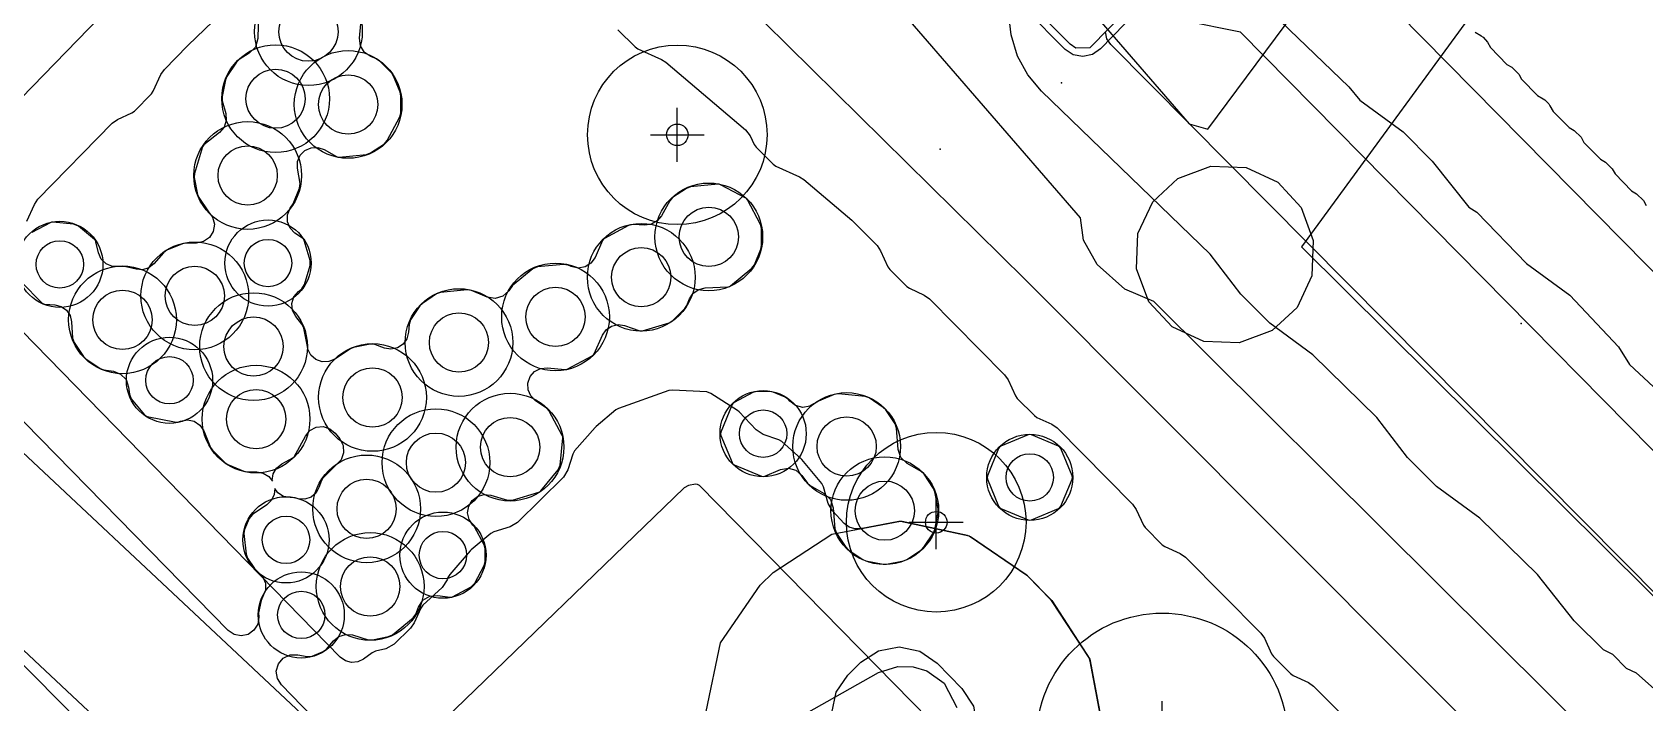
# Model space of a CAD drawing. Header units: metres. Extents: x -2677 to -840, y 169 to 1487.
# Drawn here: x -2201.28 to -2156.37, y 846.57 to 865.25 of the extents above; entities that cross this region are included whole.
import ezdxf

# ---------------------------------------------------------------- set-up
doc = ezdxf.new("R2010")
doc.units = ezdxf.units.M
for name, color, linetype in [('AI_GREENING_ALLOWED_ZONE', 4, 'Continuous'), ('AI_GREENING_EXCLUSIONS', 1, 'Continuous'), ('AI_GREENING_LAWN', 82, 'Continuous'), ('AI_GREENING_REJECTED', 6, 'Continuous'), ('AI_GREENING_SHRUBS', 92, 'Continuous'), ('AI_GREENING_TREES', 3, 'Continuous')]:
    doc.layers.add(name, color=color, linetype=linetype)

# ---------------------------------------------------------------- blocks, each defined once
blk = doc.blocks.new('AI_TREE')
for p, q in [((0, -0.3), (0, 0.3)), ((-0.3, 0), (0.3, 0))]:
    blk.add_line(p, q)
for radius in [1, 0.12]:
    blk.add_circle((0, 0), radius)
blk = doc.blocks.new('AI_SHRUB')
for radius in [1, 0.55]:
    blk.add_circle((0, 0), radius)

msp = doc.modelspace()

# ---------------------------------------------------------------- linework, layer by layer
at = {"layer": 'AI_GREENING_ALLOWED_ZONE'}
for points in [[(-2201.433, 859.989), (-2201.223, 860.452), (-2201.126, 860.595), (-2199.06, 862.716), (-2198.909, 862.822), (-2198.512, 863.004), (-2198.439, 863.054), (-2197.963, 863.531), (-2197.912, 863.604), (-2197.702, 864.067), (-2197.605, 864.21), (-2196.961, 864.871), (-2196.95, 864.882), (-2195.542, 866.24)], [(-2184.971, 865.314), (-2184.493, 864.837), (-2184.419, 864.785), (-2183.759, 864.492), (-2183.638, 864.416), (-2181.418, 862.53), (-2181.29, 862.362), (-2181.174, 862.117), (-2181.125, 862.047), (-2180.648, 861.57), (-2180.573, 861.518), (-2179.913, 861.225), (-2179.792, 861.149), (-2178.46, 860.017), (-2178.428, 859.988), (-2177.754, 859.306), (-2177.655, 859.162), (-2177.453, 858.717), (-2177.402, 858.644), (-2176.926, 858.167), (-2176.853, 858.117), (-2176.438, 857.928), (-2176.29, 857.824), (-2174.201, 855.711), (-2174.101, 855.566), (-2173.899, 855.122), (-2173.849, 855.049), (-2173.372, 854.572), (-2173.3, 854.522), (-2172.884, 854.333), (-2172.736, 854.229), (-2170.635, 852.104), (-2170.535, 851.959), (-2170.337, 851.523), (-2170.287, 851.451), (-2169.81, 850.974), (-2169.737, 850.924), (-2169.313, 850.73), (-2169.166, 850.628), (-2167.063, 848.516), (-2166.962, 848.371), (-2166.764, 847.935), (-2166.714, 847.863), (-2166.237, 847.386), (-2166.165, 847.335), (-2165.74, 847.142), (-2165.593, 847.04), (-2163.49, 844.928)], [(-2171.472, 845.915), (-2171.814, 847.736), (-2171.85, 847.825), (-2172.875, 849.397), (-2172.906, 849.436), (-2173.565, 850.109), (-2173.602, 850.14), (-2175.15, 851.199), (-2175.238, 851.237), (-2177.051, 851.619), (-2177.148, 851.62), (-2178.211, 851.42), (-2178.377, 851.417), (-2178.535, 851.469), (-2178.667, 851.569), (-2178.999, 851.921), (-2179.116, 852.126), (-2179.249, 852.588), (-2179.296, 852.677), (-2179.846, 853.348), (-2179.874, 853.376), (-2180.406, 853.848), (-2180.489, 853.897), (-2180.923, 854.047), (-2181.124, 854.177), (-2181.597, 854.679), (-2181.643, 854.718), (-2182.381, 855.19), (-2182.499, 855.229), (-2183.454, 855.283), (-2183.551, 855.269), (-2184.953, 854.772), (-2185.03, 854.728), (-2185.579, 854.268), (-2185.607, 854.241), (-2186.177, 853.587), (-2186.226, 853.499), (-2186.365, 853.064), (-2186.49, 852.86), (-2187.767, 851.599), (-2187.969, 851.478), (-2188.43, 851.333), (-2188.514, 851.286), (-2189.06, 850.83), (-2189.088, 850.802), (-2189.658, 850.148), (-2189.707, 850.061), (-2189.727, 849.997), (-2189.866, 849.781), (-2190.402, 849.289), (-2190.46, 849.21), (-2190.647, 848.8), (-2190.751, 848.652), (-2191.201, 848.206), (-2191.438, 848.075), (-2191.726, 848.007), (-2191.814, 847.967), (-2192.058, 847.792), (-2192.058, 847.792), (-2192.217, 847.715), (-2192.393, 847.699), (-2192.564, 847.745), (-2192.708, 847.848), (-2202.686, 858.065)]]:
    msp.add_lwpolyline(points, dxfattribs=at)
at = {"layer": 'AI_GREENING_EXCLUSIONS'}
for points in [[(-2172.518, 864.771), (-2174.687, 866.97), (-2174.743, 867.237), (-2174.692, 867.506), (-2174.542, 867.735), (-2169.715, 872.633), (-2169.487, 872.788), (-2169.218, 872.842), (-2168.948, 872.788), (-2168.72, 872.635), (-2166.621, 870.445), (-2166.568, 870.18), (-2166.619, 869.915), (-2166.766, 869.689), (-2171.526, 864.784), (-2171.751, 864.629), (-2172.019, 864.572), (-2172.288, 864.622), (-2172.518, 864.771)], [(-2174.399, 867.595), (-2169.41, 872.603), (-2169.217, 872.642), (-2168.862, 872.494), (-2166.806, 870.368), (-2166.768, 870.179), (-2166.909, 869.828), (-2171.83, 864.812), (-2172.214, 864.808), (-2172.378, 864.914), (-2174.503, 867.048), (-2174.507, 867.431), (-2174.399, 867.595)], [(-2165.643, 858.466), (-2166.053, 857.584), (-2166.752, 856.937), (-2167.669, 856.596), (-2168.655, 856.635), (-2169.536, 857.044), (-2170.183, 857.743), (-2170.525, 858.66), (-2170.486, 859.647), (-2170.076, 860.528), (-2169.377, 861.175), (-2168.46, 861.517), (-2167.474, 861.477), (-2166.593, 861.068), (-2165.945, 860.369), (-2165.604, 859.452), (-2165.643, 858.466)], [(-2182.114, 848.243), (-2181.014, 849.849), (-2180.651, 850.204), (-2179.017, 851.269), (-2177.099, 851.629), (-2175.19, 851.227), (-2173.582, 850.126), (-2172.888, 849.418), (-2171.823, 847.784), (-2171.463, 845.866), (-2171.865, 843.957), (-2172.966, 842.349), (-2173.333, 841.99), (-2174.97, 840.924), (-2176.888, 840.566), (-2178.796, 840.97), (-2180.402, 842.07), (-2181.096, 842.782), (-2182.16, 844.417), (-2182.518, 846.335), (-2182.114, 848.243)], [(-2178.897, 846.865), (-2178.567, 847.346), (-2178.204, 847.701), (-2177.714, 848.021), (-2177.138, 848.129), (-2176.566, 848.008), (-2176.083, 847.678), (-2175.391, 846.971), (-2175.071, 846.481), (-2174.963, 845.905), (-2175.084, 845.333), (-2175.414, 844.85), (-2175.779, 844.493), (-2176.27, 844.173), (-2176.845, 844.066), (-2177.418, 844.187), (-2177.9, 844.518), (-2178.591, 845.226), (-2178.91, 845.715), (-2179.018, 846.292), (-2178.897, 846.865)]]:
    msp.add_lwpolyline(points, close=True, dxfattribs=at)
for points in [[(-2174.502, 868.987), (-2169.058, 862.694), (-2168.54, 862.551), (-2163.185, 869.762)], [(-2169.336, 868.28), (-2164.616, 863.726), (-2164.307, 863.352), (-2163.102, 862.47), (-2162.292, 861.66), (-2161.27, 860.378), (-2161.05, 860.234), (-2159.663, 858.803), (-2158.459, 857.922), (-2157.106, 856.487), (-2156.795, 855.997), (-2155.329, 854.629)], [(-2122.355, 824.518), (-2128.898, 831.191), (-2129.363, 831.589), (-2129.717, 831.52), (-2130.291, 831.636), (-2130.777, 831.962), (-2132.754, 833.951), (-2133.078, 834.438), (-2133.191, 835.013), (-2133.119, 835.366), (-2133.512, 835.829), (-2147.594, 849.937), (-2147.957, 850.229), (-2148.656, 850.037), (-2149.229, 850.155), (-2149.713, 850.484), (-2151.636, 852.434), (-2151.958, 852.923), (-2152.068, 853.497), (-2151.871, 854.187), (-2152.146, 854.536), (-2166.021, 868.607)], [(-2160.3, 866.986), (-2165.93, 859.275), (-2151.46, 844.915), (-2150.85, 844.796), (-2150.199, 844.365), (-2149.576, 843.512), (-2149.377, 842.848), (-2137.183, 830.747), (-2137.823, 832.975), (-2144.299, 839.476), (-2144.731, 840.126), (-2144.882, 840.891), (-2144.728, 841.656), (-2144.294, 842.304), (-2143.644, 842.737), (-2142.878, 842.888), (-2142.113, 842.734), (-2141.465, 842.299), (-2134.626, 835.433), (-2134.12, 834.574), (-2132.011, 827.227), (-2131.587, 826.606), (-2131.428, 825.731), (-2126.033, 820.377)], [(-2125.541, 813.558), (-2128.348, 816.344), (-2128.859, 816.443), (-2129.509, 816.874), (-2132.824, 820.164), (-2133.316, 820.569), (-2133.483, 820.817), (-2136.744, 824.054), (-2137.18, 824.701), (-2137.284, 825.212), (-2152.156, 839.97), (-2152.897, 840.195), (-2153.72, 840.818), (-2154.156, 841.465), (-2154.28, 842.079), (-2170.049, 857.748), (-2170.85, 858.097), (-2171.623, 858.78), (-2172.008, 859.458), (-2172.086, 860.08), (-2177.487, 866.323)], [(-2156.112, 846.96), (-2156.605, 847.4), (-2156.875, 847.527), (-2157.263, 847.916), (-2157.523, 848.045), (-2158.334, 848.855), (-2159.361, 850.143), (-2160.969, 851.718), (-2162.167, 852.593), (-2162.977, 853.403), (-2163.831, 854.518), (-2165.612, 856.266), (-2166.81, 857.142), (-2167.62, 857.952), (-2168.474, 859.066), (-2173.175, 863.605), (-2173.557, 864.059), (-2173.84, 864.582), (-2174.022, 865.171), (-2174.081, 865.727)], [(-2124.841, 822.054), (-2131.01, 828.279), (-2131.639, 828.406), (-2133.259, 829.494), (-2135.236, 831.483), (-2136.315, 833.108), (-2136.439, 833.737), (-2136.869, 834.238), (-2149.191, 846.582), (-2149.322, 846.669), (-2150.591, 846.931), (-2152.205, 848.026), (-2154.128, 849.976), (-2155.201, 851.606), (-2155.506, 852.959), (-2167.633, 865.246), (-2169.201, 865.565)], [(-2208.899, 860.428), (-2189.294, 842.048)], [(-2208.899, 860.428), (-2189.294, 842.048)], [(-2190.575, 759.23), (-2190.489, 759.409), (-2189.844, 759.969), (-2169.189, 780.851), (-2168.866, 781.47), (-2168.359, 782.063), (-2168.034, 782.228), (-2167.61, 782.662), (-2167.597, 783.266), (-2167.706, 783.612), (-2167.638, 784.39), (-2167.259, 785.392), (-2167.11, 814.689), (-2167.739, 815.126), (-2168.27, 815.831), (-2187.864, 835.129), (-2188.644, 835.686), (-2188.923, 836.171), (-2189.916, 837.149), (-2190.943, 838.111), (-2191.323, 838.324), (-2191.753, 838.871), (-2211.614, 857.49)], [(-2190.575, 759.23), (-2190.489, 759.409), (-2189.844, 759.969), (-2169.189, 780.851), (-2168.866, 781.47), (-2168.359, 782.063), (-2168.034, 782.228), (-2167.61, 782.662), (-2167.597, 783.266), (-2167.706, 783.612), (-2167.638, 784.39), (-2167.259, 785.392), (-2167.11, 814.689), (-2167.739, 815.126), (-2168.27, 815.831), (-2187.864, 835.129), (-2188.644, 835.686), (-2188.923, 836.171), (-2189.916, 837.149), (-2190.943, 838.111), (-2191.323, 838.324), (-2191.753, 838.871), (-2211.614, 857.49)], [(-2184.73, 843.452), (-2177.713, 847.413), (-2177.172, 847.587), (-2176.75, 847.579), (-2176.363, 847.46), (-2175.889, 847.116), (-2175.531, 846.442)]]:
    msp.add_lwpolyline(points, dxfattribs=at)
at = {"layer": 'AI_GREENING_LAWN'}
for points in [[(-2186.82, 871.378), (-2173.636, 858.369), (-2173.633, 858.366), (-2133.965, 818.606)], [(-2204.426, 860.508), (-2194.383, 870.851)], [(-2194.979, 865.796), (-2195.004, 865.069), (-2195.07, 864.836), (-2195.239, 864.662), (-2195.522, 864.485), (-2195.597, 864.413), (-2195.865, 864.012), (-2195.902, 863.922), (-2195.995, 863.454), (-2195.991, 863.34), (-2195.893, 862.981), (-2195.879, 862.787), (-2195.94, 862.602), (-2196.067, 862.455), (-2196.501, 862.115), (-2196.527, 862.088), (-2196.543, 862.055), (-2196.766, 861.317), (-2196.772, 861.198), (-2196.68, 860.732), (-2196.643, 860.643), (-2196.379, 860.249), (-2196.262, 860.097), (-2196.211, 859.902), (-2196.242, 859.703), (-2196.348, 859.532), (-2196.513, 859.417), (-2196.71, 859.377), (-2197.001, 859.377), (-2197.096, 859.358), (-2197.537, 859.175), (-2197.629, 859.109), (-2197.894, 858.802), (-2198.037, 858.689), (-2198.211, 858.633), (-2198.393, 858.645), (-2198.717, 858.725), (-2198.825, 858.728), (-2198.855, 858.722), (-2199.047, 858.722), (-2199.224, 858.794), (-2199.362, 858.927), (-2199.439, 859.102), (-2199.509, 859.41), (-2199.524, 859.446), (-2199.55, 859.476), (-2200, 859.845), (-2200.131, 859.899), (-2200.714, 859.957), (-2200.749, 859.955), (-2200.783, 859.943), (-2201.299, 859.667)], [(-2193.198, 845.899), (-2194.346, 847.07), (-2194.458, 847.248), (-2194.488, 847.456), (-2194.429, 847.658), (-2194.292, 847.818), (-2194.102, 847.907), (-2193.891, 847.911), (-2193.631, 847.859), (-2193.49, 847.873), (-2193.182, 848), (-2193.086, 848.071), (-2192.897, 848.301), (-2192.747, 848.424), (-2192.562, 848.48), (-2192.368, 848.462), (-2191.93, 848.331), (-2191.812, 848.326), (-2191.358, 848.416), (-2191.25, 848.467), (-2190.677, 848.938), (-2190.602, 849.044), (-2190.53, 849.24), (-2190.407, 849.429), (-2190.213, 849.545), (-2189.988, 849.564), (-2189.65, 849.514), (-2189.612, 849.515), (-2189.576, 849.527), (-2189.062, 849.802), (-2188.961, 849.902), (-2188.697, 850.397), (-2188.668, 850.513), (-2188.668, 850.858), (-2188.697, 850.974), (-2188.962, 851.47), (-2189.015, 851.523), (-2189.119, 851.679), (-2189.158, 851.862), (-2189.128, 852.047), (-2189.031, 852.207), (-2188.882, 852.321), (-2188.702, 852.372), (-2188.516, 852.353), (-2188.047, 852.214), (-2187.906, 852.214), (-2187.178, 852.435), (-2187.146, 852.45), (-2187.119, 852.474), (-2186.637, 853.061), (-2186.583, 853.193), (-2186.509, 853.949), (-2186.51, 853.984), (-2186.522, 854.018), (-2186.886, 854.699), (-2186.967, 854.788), (-2187.263, 854.986), (-2187.397, 855.118), (-2187.473, 855.29), (-2187.48, 855.478), (-2187.416, 855.656), (-2187.292, 855.797), (-2187.124, 855.882), (-2186.936, 855.899), (-2186.453, 855.851), (-2186.418, 855.853), (-2186.384, 855.865), (-2185.685, 856.239), (-2185.654, 856.263), (-2185.632, 856.296), (-2185.404, 856.811), (-2185.299, 856.962), (-2185.147, 857.066), (-2184.968, 857.107), (-2184.786, 857.081), (-2184.359, 856.936), (-2184.322, 856.93), (-2184.285, 856.935), (-2183.548, 857.159), (-2183.445, 857.22), (-2183.109, 857.556), (-2183.056, 857.636), (-2182.978, 857.823), (-2182.875, 857.978), (-2182.722, 858.086), (-2182.541, 858.129), (-2181.906, 858.16), (-2181.868, 858.168), (-2181.835, 858.187), (-2181.24, 858.675), (-2181.169, 858.771), (-2180.988, 859.209), (-2180.969, 859.304), (-2180.969, 859.779), (-2180.998, 859.895), (-2181.362, 860.576), (-2181.383, 860.604), (-2181.412, 860.626), (-2182.115, 861.001), (-2182.148, 861.013), (-2182.184, 861.015), (-2182.953, 860.939), (-2183.065, 860.899), (-2183.45, 860.642), (-2183.53, 860.554), (-2183.755, 860.136), (-2183.874, 859.991), (-2184.037, 859.9), (-2184.222, 859.874), (-2184.546, 859.892), (-2184.675, 859.863), (-2185.346, 859.504), (-2185.378, 859.48), (-2185.4, 859.447), (-2185.608, 858.977), (-2185.722, 858.816), (-2185.888, 858.712), (-2186.082, 858.68), (-2186.273, 858.725), (-2186.356, 858.763), (-2186.483, 858.784), (-2187.209, 858.712), (-2187.341, 858.658), (-2187.904, 858.196), (-2188.009, 858.046), (-2188.175, 857.896), (-2188.389, 857.834), (-2188.61, 857.871), (-2189.05, 858.054), (-2189.168, 858.071), (-2189.912, 857.998), (-2190.025, 857.958), (-2190.419, 857.694), (-2190.487, 857.626), (-2190.748, 857.236), (-2190.789, 857.113), (-2190.802, 856.892), (-2190.847, 856.712), (-2190.955, 856.56), (-2191.111, 856.459), (-2191.293, 856.421), (-2191.476, 856.453), (-2191.742, 856.552), (-2191.876, 856.563), (-2192.333, 856.472), (-2192.422, 856.435), (-2192.854, 856.147), (-2193.025, 856.075), (-2193.21, 856.069), (-2193.385, 856.132), (-2193.525, 856.254), (-2193.61, 856.419), (-2193.618, 856.493), (-2193.62, 856.493), (-2193.722, 857.008), (-2193.772, 857.114), (-2193.944, 857.328), (-2194.034, 857.5), (-2194.052, 857.692), (-2193.995, 857.878), (-2193.872, 858.027), (-2193.777, 858.105), (-2193.699, 858.223), (-2193.54, 858.748), (-2193.54, 858.89), (-2193.708, 859.445), (-2193.726, 859.481), (-2193.756, 859.51), (-2193.967, 859.651), (-2194.105, 859.79), (-2194.179, 859.971), (-2194.178, 860.167), (-2194.102, 860.347), (-2194.017, 860.472), (-2193.84, 860.901), (-2193.825, 861.035), (-2193.896, 861.463), (-2193.892, 861.649), (-2193.82, 861.821), (-2193.69, 861.955), (-2193.52, 862.031), (-2193.333, 862.04), (-2193.157, 861.98), (-2192.812, 861.785), (-2192.777, 861.772), (-2192.74, 861.77), (-2191.973, 861.845), (-2191.86, 861.886), (-2191.476, 862.142), (-2191.396, 862.231), (-2191.044, 862.89), (-2191.015, 863.006), (-2191.015, 863.481), (-2191.033, 863.575), (-2191.22, 864.025), (-2191.273, 864.105), (-2191.617, 864.449), (-2191.698, 864.503), (-2191.858, 864.569), (-2192.031, 864.688), (-2192.141, 864.868), (-2192.166, 865.078), (-2192.128, 865.482)], [(-2155.905, 849.441), (-2171.244, 864.907), (-2171.351, 865.067), (-2171.389, 865.256)], [(-2161.094, 865.248), (-2160.938, 865.153), (-2160.941, 865.148), (-2160.874, 865.112), (-2160.752, 864.967), (-2160.671, 864.822), (-2160.208, 864.353), (-2160.069, 864.272), (-2159.881, 864.081), (-2159.803, 863.941), (-2159.358, 863.488), (-2159.202, 863.393), (-2159.203, 863.391), (-2159.153, 863.366), (-2159.039, 863.25), (-2159.014, 863.2), (-2159.012, 863.201), (-2158.919, 863.043), (-2158.472, 862.592), (-2158.333, 862.512), (-2158.145, 862.321), (-2158.067, 862.181), (-2157.604, 861.712), (-2157.465, 861.632), (-2157.277, 861.441), (-2157.199, 861.301), (-2156.736, 860.832), (-2156.597, 860.751), (-2156.409, 860.56), (-2156.331, 860.42)], [(-2201.595, 858.294), (-2201.008, 857.707), (-2200.972, 857.682), (-2200.93, 857.672), (-2200.655, 857.655), (-2200.48, 857.612), (-2200.332, 857.509), (-2200.23, 857.36), (-2200.187, 857.185), (-2200.16, 856.731), (-2200.119, 856.609), (-2199.859, 856.219), (-2199.79, 856.151), (-2199.391, 855.884), (-2199.289, 855.845), (-2199.026, 855.807), (-2198.822, 855.729), (-2198.671, 855.573), (-2198.601, 855.367), (-2198.579, 855.168), (-2198.525, 855.04), (-2198.156, 854.591), (-2198.125, 854.564), (-2198.087, 854.549), (-2197.275, 854.388), (-2197.23, 854.387), (-2197.154, 854.418), (-2196.964, 854.453), (-2196.775, 854.414), (-2196.614, 854.306), (-2196.507, 854.145), (-2196.317, 853.686), (-2196.264, 853.606), (-2195.92, 853.262), (-2195.839, 853.208), (-2195.389, 853.022), (-2195.295, 853.003), (-2195.028, 853.003), (-2194.85, 852.97), (-2194.695, 852.876), (-2194.597, 852.75), (-2194.6, 852.76), (-2194.575, 852.946), (-2194.483, 853.111), (-2194.336, 853.229), (-2194.023, 853.396), (-2193.985, 853.425), (-2193.676, 854.002), (-2193.553, 854.153), (-2193.381, 854.245), (-2193.186, 854.264), (-2193, 854.207), (-2192.849, 854.083), (-2192.72, 853.926), (-2192.625, 853.742), (-2192.612, 853.536), (-2192.684, 853.341), (-2192.829, 853.193), (-2192.839, 853.186), (-2193.183, 852.842), (-2193.188, 852.83), (-2193.236, 852.75), (-2193.289, 852.586), (-2193.377, 852.424), (-2193.518, 852.304), (-2193.692, 852.244), (-2193.876, 852.251), (-2194.038, 852.288), (-2194.101, 852.288), (-2194.285, 852.323), (-2194.444, 852.425), (-2194.532, 852.546), (-2194.544, 852.378), (-2194.62, 852.214), (-2194.75, 852.087), (-2195.152, 851.819), (-2195.242, 851.709), (-2195.369, 851.402), (-2195.387, 851.284), (-2195.33, 850.713), (-2195.29, 850.601), (-2195.097, 850.311), (-2194.971, 850.194), (-2194.973, 850.192), (-2194.873, 850.102), (-2194.788, 849.907), (-2194.792, 849.695), (-2194.846, 849.581), (-2194.842, 849.579), (-2194.912, 849.424), (-2194.98, 849.082), (-2194.974, 848.959), (-2195.004, 848.762), (-2195.11, 848.592), (-2195.273, 848.477), (-2195.469, 848.435), (-2195.665, 848.473), (-2195.831, 848.585), (-2204.118, 857.041)], [(-2207.559, 853.739), (-2196.774, 842.805), (-2196.741, 842.768), (-2196.458, 842.418), (-2196.384, 842.291), (-2196.055, 841.476), (-2196.018, 841.283), (-2196.028, 840.419), (-2196.069, 840.227), (-2196.407, 839.442), (-2196.517, 839.282), (-2203.5, 832.446)], [(-2162.017, 831.552), (-2182.703, 852.628), (-2182.751, 852.657), (-2182.807, 852.661), (-2183.002, 852.624), (-2183.127, 852.56), (-2190.062, 845.859)]]:
    msp.add_lwpolyline(points, dxfattribs=at)
for points in [[(-2178.929, 851.415), (-2178.888, 851.297), (-2178.627, 850.905), (-2178.558, 850.836), (-2178.154, 850.566), (-2178.064, 850.529), (-2177.587, 850.434), (-2177.49, 850.434), (-2177.013, 850.529), (-2176.924, 850.566), (-2176.519, 850.836), (-2176.451, 850.905), (-2176.18, 851.309), (-2176.143, 851.399), (-2176.048, 851.876), (-2176.048, 851.973), (-2176.143, 852.45), (-2176.18, 852.539), (-2176.446, 852.937), (-2176.529, 853.014), (-2176.914, 853.233), (-2177.089, 853.401), (-2177.165, 853.63), (-2177.209, 854.221), (-2177.25, 854.339), (-2177.512, 854.731), (-2177.58, 854.8), (-2177.975, 855.063), (-2178.087, 855.104), (-2178.831, 855.177), (-2178.95, 855.159), (-2179.388, 854.978), (-2179.509, 854.897), (-2179.512, 854.902), (-2179.622, 854.831), (-2179.825, 854.798), (-2180.024, 854.849), (-2180.185, 854.976), (-2180.222, 855.019), (-2180.316, 855.089), (-2180.647, 855.226), (-2180.742, 855.245), (-2181.1, 855.245), (-2181.216, 855.216), (-2181.738, 854.937), (-2181.77, 854.911), (-2181.792, 854.877), (-2182.108, 854.113), (-2182.117, 854.068), (-2182.108, 854.022), (-2181.794, 853.265), (-2181.769, 853.226), (-2181.73, 853.2), (-2180.973, 852.887), (-2180.927, 852.878), (-2180.882, 852.887), (-2180.441, 853.069), (-2180.224, 853.107), (-2180.012, 853.048), (-2179.846, 852.904), (-2179.692, 852.693), (-2179.615, 852.625), (-2179.225, 852.403), (-2179.05, 852.236), (-2178.973, 852.006), (-2178.929, 851.415)], [(-2172.697, 851.984), (-2172.659, 852.009), (-2172.633, 852.048), (-2172.319, 852.805), (-2172.31, 852.851), (-2172.319, 852.896), (-2172.633, 853.654), (-2172.659, 853.692), (-2172.697, 853.718), (-2173.455, 854.032), (-2173.5, 854.041), (-2173.546, 854.032), (-2174.303, 853.718), (-2174.342, 853.692), (-2174.368, 853.654), (-2174.681, 852.896), (-2174.69, 852.851), (-2174.681, 852.805), (-2174.368, 852.048), (-2174.342, 852.009), (-2174.303, 851.984), (-2173.546, 851.67), (-2173.5, 851.661), (-2173.455, 851.67), (-2172.697, 851.984)]]:
    msp.add_lwpolyline(points, close=True, dxfattribs=at)
at = {"layer": 'AI_GREENING_REJECTED'}
for p in [(-2172.62, 863.84), (-2176, 861.99), (-2159.81, 857.14)]:
    msp.add_point(p, dxfattribs=at)

# ---------------------------------------------------------------- block references
at = {"layer": 'AI_GREENING_SHRUBS'}
for p, xscale, yscale in [((-2193.592, 865.263), 1.5, 1.5), ((-2194.506, 863.397), 1.5, 1.5), ((-2192.486, 863.237), 1.5, 1.5), ((-2195.284, 861.258), 1.5, 1.5), ((-2182.44, 859.548), 1.5, 1.5), ((-2200.516, 858.783), 1.2, 1.2), ((-2194.718, 858.819), 1.2, 1.2), ((-2184.322, 858.424), 1.5, 1.5), ((-2196.758, 857.905), 1.5, 1.5), ((-2186.709, 857.319), 1.5, 1.5), ((-2198.771, 857.239), 1.5, 1.5), ((-2195.12, 856.493), 1.5, 1.5), ((-2189.399, 856.606), 1.5, 1.5), ((-2197.462, 855.555), 1.2, 1.2), ((-2191.807, 855.077), 1.5, 1.5), ((-2195.051, 854.474), 1.5, 1.5), ((-2187.976, 853.693), 1.5, 1.5), ((-2180.927, 854.068), 1.2, 1.2), ((-2178.6, 853.712), 1.5, 1.5), ((-2190.04, 853.261), 1.5, 1.5), ((-2173.5, 852.851), 1.2, 1.2), ((-2191.971, 851.974), 1.5, 1.5), ((-2177.539, 851.924), 1.5, 1.5), ((-2194.216, 851.111), 1.2, 1.2), ((-2189.845, 850.685), 1.2, 1.2), ((-2191.872, 849.814), 1.5, 1.5), ((-2193.792, 849.021), 1.2, 1.2)]:
    msp.add_blockref('AI_SHRUB', p, dxfattribs=dict(at, xscale=xscale, yscale=yscale))
at = {"layer": 'AI_GREENING_TREES'}
for p, xscale, yscale in [((-2183.317, 862.392), 2.5, 2.5), ((-2176.105, 851.602), 2.5, 2.5), ((-2169.811, 845.571), 3.5, 3.5)]:
    msp.add_blockref('AI_TREE', p, dxfattribs=dict(at, xscale=xscale, yscale=yscale))

doc.saveas('drawing.dxf')
